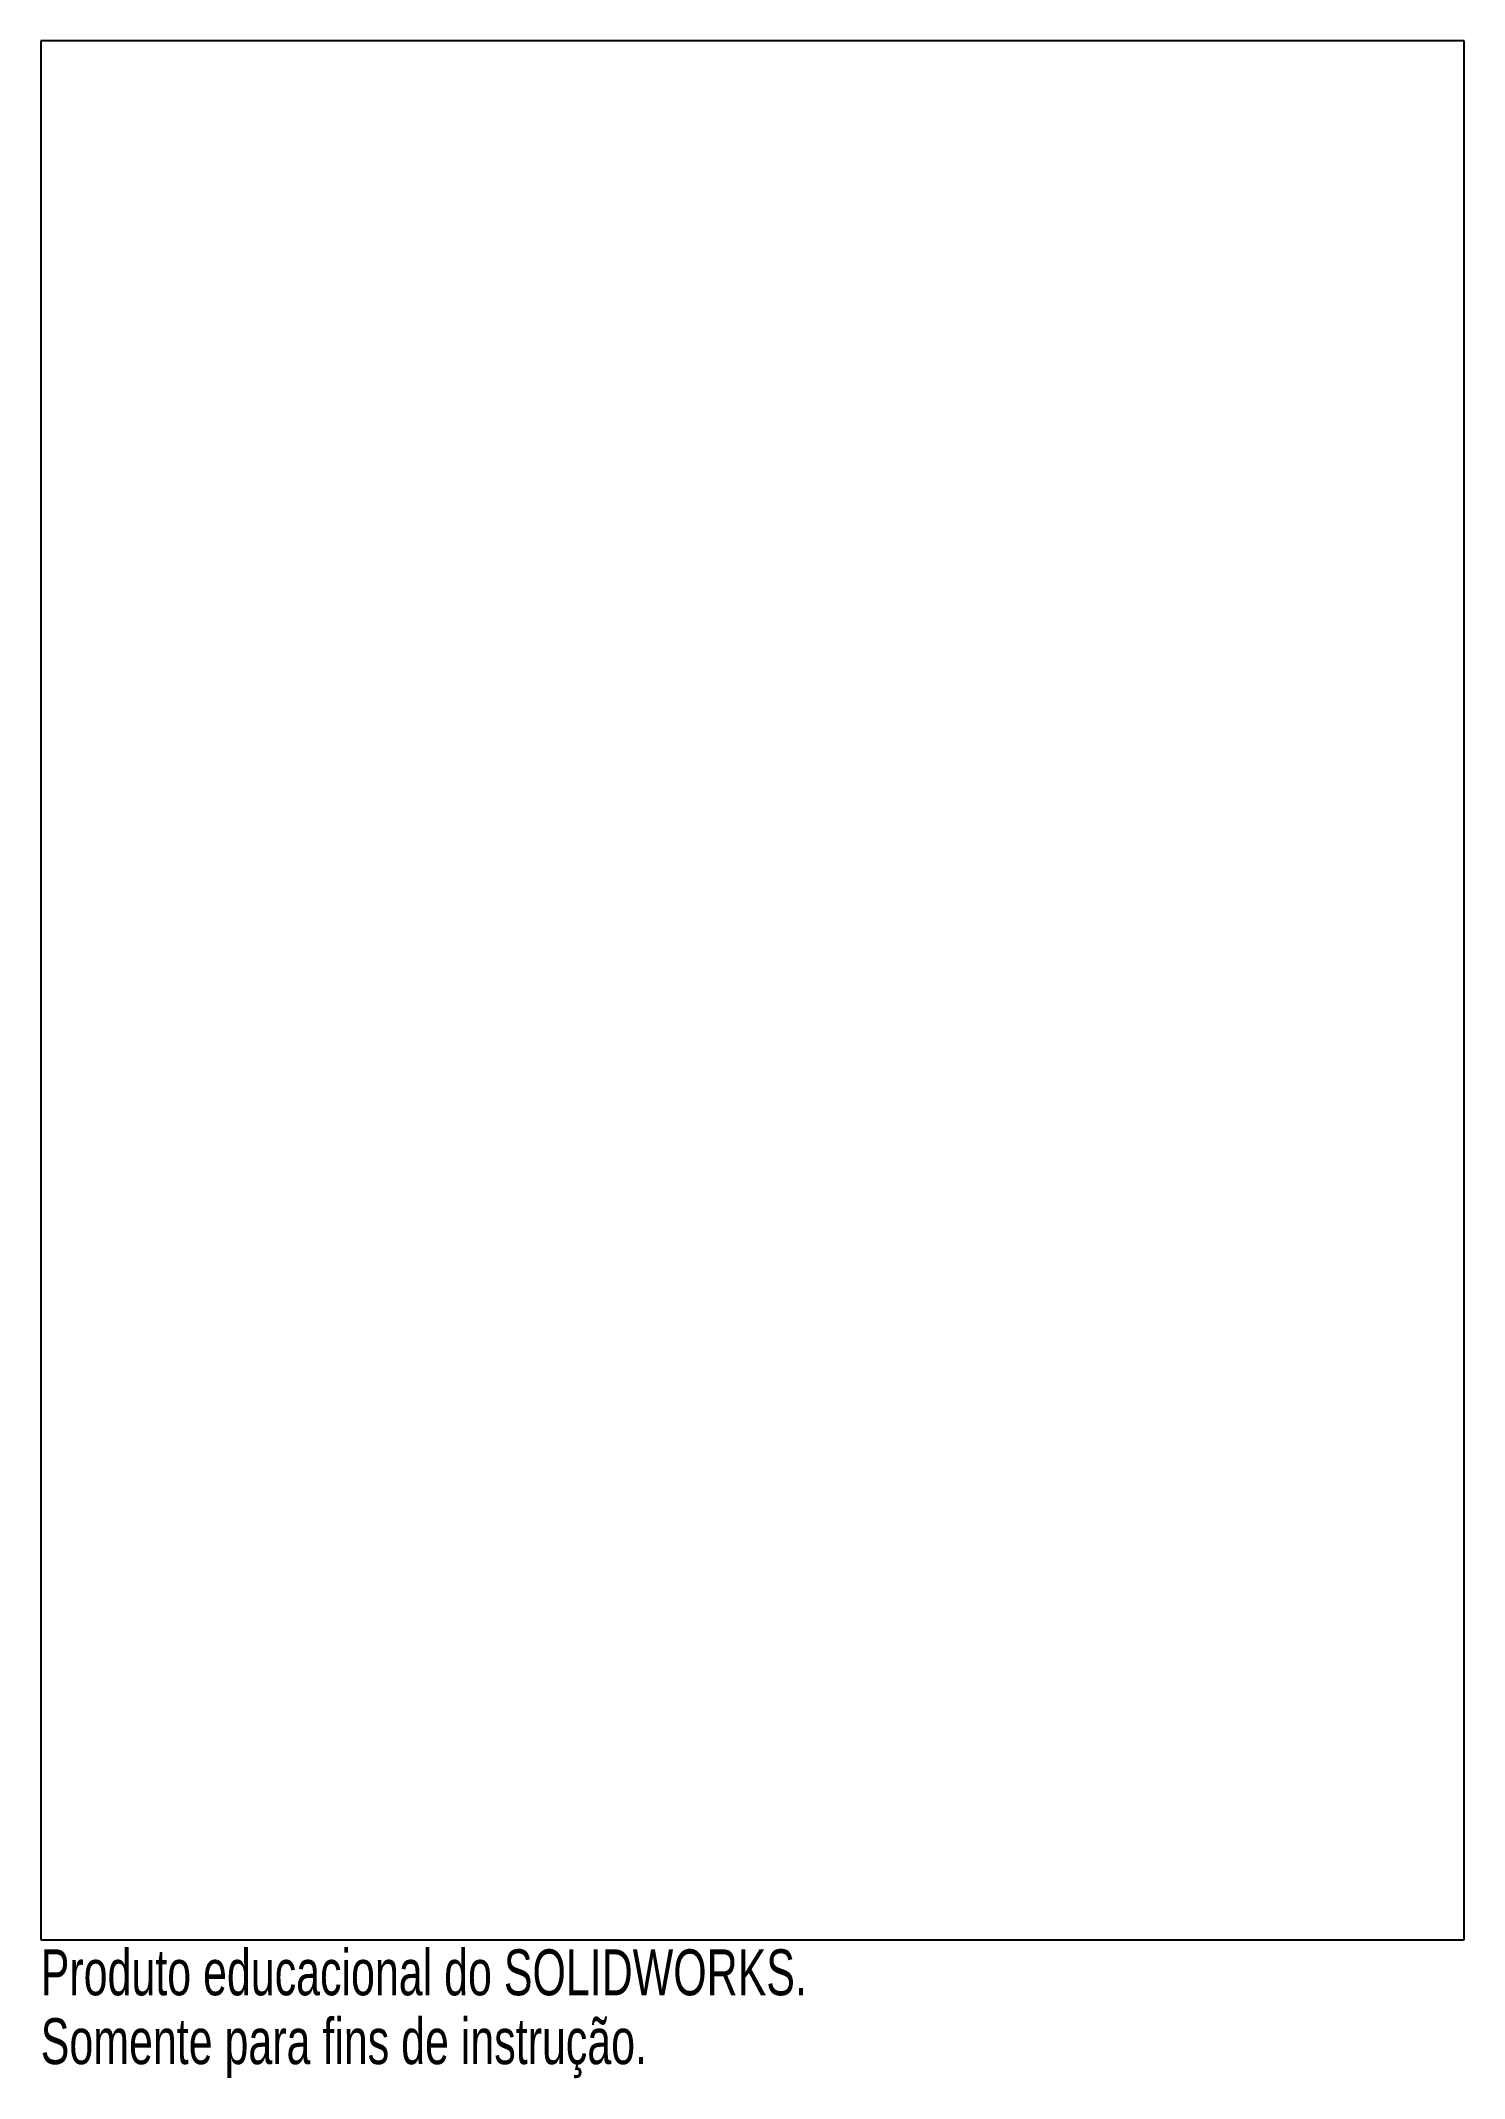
# Model space of a CAD drawing. Header units: millimetres. Extents: x -75 to 75, y -115 to 100.
import ezdxf

# ---------------------------------------------------------------- set-up
doc = ezdxf.new("R2010")
doc.units = ezdxf.units.MM
doc.styles.add('SLDTEXTSTYLE0', font='TXT', dxfattribs={"width": 0.7})

msp = doc.modelspace()

# ---------------------------------------------------------------- linework, layer by layer
at = {"color": 7, "linetype": 'Continuous', "lineweight": 25}
for p, q in [((-75, 100), (-75, -100)), ((75, 100), (-75, 100)), ((75, -100), (75, 100)), ((-75, -100), (75, -100))]:
    msp.add_line(p, q, dxfattribs=at)

# ---------------------------------------------------------------- texts
at = {"color": 7, "linetype": 'Continuous', "char_height": 4.8336, "attachment_point": 1, "style": 'SLDTEXTSTYLE0'}
for s, insert in [('Produto educacional do SOLIDWORKS.', (-75, -101.02)), ('Somente para fins de instrução.', (-75, -108.27))]:
    msp.add_mtext(s, dxfattribs=dict(at, insert=insert))

doc.saveas('drawing.dxf')
